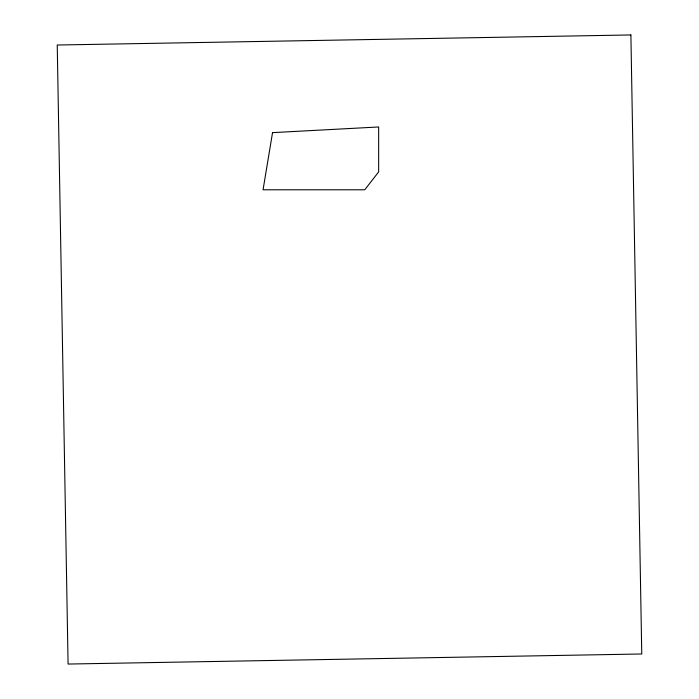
<?xml version="1.0" encoding="UTF-8"?>
<svg xmlns="http://www.w3.org/2000/svg" width="699" height="699" viewBox="0 0 699 699"><rect width="100%" height="100%" fill="white"/><g stroke="black" fill="none" stroke-linecap="round" stroke-linejoin="round"><path stroke-width="1.05" d="M272.531 132.635L263.06 189.787L364.764 189.787L378.657 171.902L378.657 126.965L272.531 132.635M630.891 34.95L57.239 45.016L68.083 664.05L641.761 653.984L630.891 34.95"/></g></svg>
